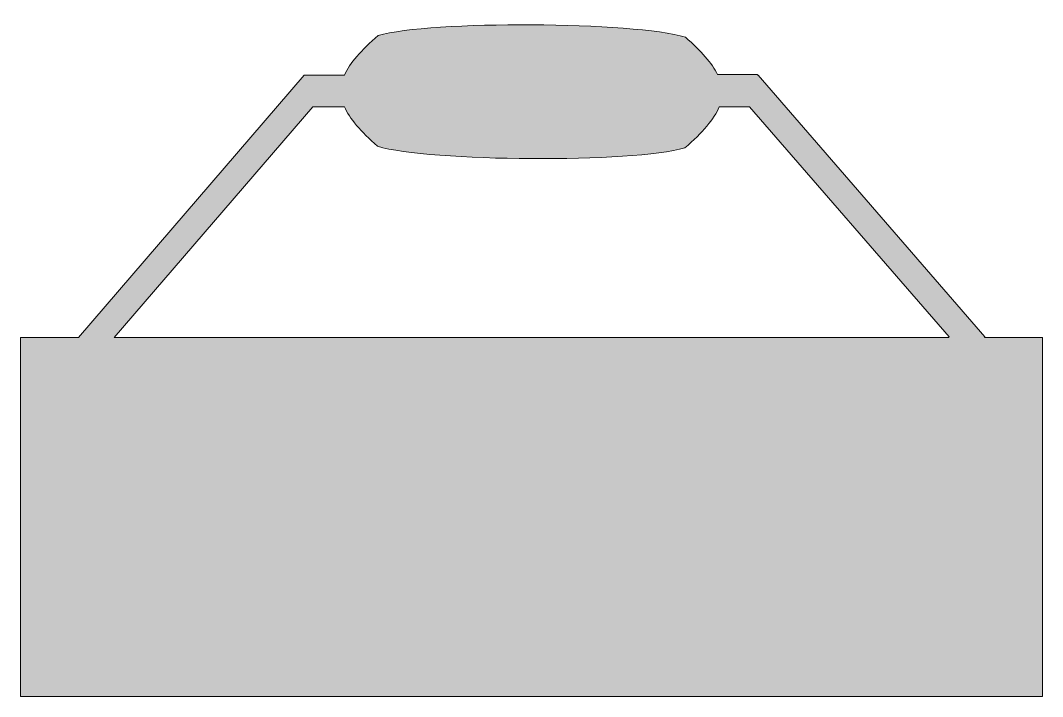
# Model space of a CAD drawing. Header units: inches. Extents: x 0 to 102, y 0 to 67.
import ezdxf

# ---------------------------------------------------------------- set-up
doc = ezdxf.new("R2010")
doc.units = ezdxf.units.IN
doc.header["$MEASUREMENT"] = 0
doc.layers.add('Layer 1', color=7, linetype='Continuous')

msp = doc.modelspace()

# ---------------------------------------------------------------- hatches: boundary and pattern name
at = {"layer": 'Layer 1', "true_color": 0xee4036}
h = msp.add_hatch(color=20, dxfattribs=at)
h.dxf.hatch_style = 2
edge = h.paths.add_edge_path()
edge.add_spline(control_points=[(95.82, 35.67), (95.82, 35.67), (95.87, 35.73), (95.87, 35.73), (95.87, 35.73), (73.32, 61.71), (73.32, 61.71), (73.32, 61.71), (73.32, 61.73), (73.32, 61.73), (73.32, 61.73), (73.29, 61.73), (73.29, 61.73), (73.29, 61.73), (73.24, 61.79), (73.24, 61.79), (73.24, 61.79), (69.29, 61.79), (69.29, 61.79), (68.74, 62.91), (67.67, 64.11), (66.1, 65.5), (61.02, 67.05), (40.66, 67.16), (35.56, 65.66), (33.85, 64.19), (32.74, 62.93), (32.21, 61.74), (32.21, 61.74), (28.21, 61.73), (28.21, 61.73), (28.21, 61.73), (5.78, 35.67), (5.78, 35.67), (5.78, 35.67), (0, 35.67), (0, 35.67), (0, 35.67), (0, 0), (0, 0), (0, 0), (101.6, 0), (101.6, 0), (101.6, 0), (101.6, 35.67), (101.6, 35.67), (101.6, 35.67), (95.82, 35.67), (95.82, 35.67)], knot_values=[0, 0, 0, 0, 1, 1, 1, 2, 2, 2, 3, 3, 3, 4, 4, 4, 5, 5, 5, 6, 6, 6, 7, 7, 7, 8, 8, 8, 9, 9, 9, 10, 10, 10, 11, 11, 11, 12, 12, 12, 13, 13, 13, 14, 14, 14, 15, 15, 15, 16, 16, 16, 16], degree=3, periodic=1)
edge = h.paths.add_edge_path()
edge.add_spline(control_points=[(92.28, 35.67), (92.28, 35.67), (9.32, 35.67), (9.32, 35.67), (9.32, 35.67), (29.05, 58.59), (29.05, 58.59), (29.05, 58.59), (32.2, 58.59), (32.2, 58.59), (32.72, 57.4), (33.82, 56.14), (35.5, 54.66), (40.58, 53.11), (60.94, 53), (66.04, 54.5), (67.83, 56.04), (68.96, 57.35), (69.46, 58.59), (69.46, 58.59), (72.48, 58.59), (72.48, 58.59), (72.48, 58.59), (92.33, 35.72), (92.33, 35.72), (92.33, 35.72), (92.28, 35.67), (92.28, 35.67)], knot_values=[0, 0, 0, 0, 1, 1, 1, 2, 2, 2, 3, 3, 3, 4, 4, 4, 5, 5, 5, 6, 6, 6, 7, 7, 7, 8, 8, 8, 9, 9, 9, 9], degree=3, periodic=1)

# ---------------------------------------------------------------- linework, layer by layer
at = {"layer": 'Layer 1', "lineweight": 0}
for points, knots in [([(95.82, 35.67), (95.82, 35.67), (95.87, 35.73), (95.87, 35.73), (95.87, 35.73), (73.32, 61.71), (73.32, 61.71), (73.32, 61.71), (73.32, 61.73), (73.32, 61.73), (73.32, 61.73), (73.29, 61.73), (73.29, 61.73), (73.29, 61.73), (73.24, 61.79), (73.24, 61.79), (73.24, 61.79), (69.29, 61.79), (69.29, 61.79), (68.74, 62.91), (67.67, 64.11), (66.1, 65.5), (61.02, 67.05), (40.66, 67.16), (35.56, 65.66), (33.85, 64.19), (32.74, 62.93), (32.21, 61.74), (32.21, 61.74), (28.21, 61.73), (28.21, 61.73), (28.21, 61.73), (5.78, 35.67), (5.78, 35.67), (5.78, 35.67), (0, 35.67), (0, 35.67), (0, 35.67), (0, 0), (0, 0), (0, 0), (101.6, 0), (101.6, 0), (101.6, 0), (101.6, 35.67), (101.6, 35.67), (101.6, 35.67), (95.82, 35.67), (95.82, 35.67)], [0, 0, 0, 0, 1, 1, 1, 2, 2, 2, 3, 3, 3, 4, 4, 4, 5, 5, 5, 6, 6, 6, 7, 7, 7, 8, 8, 8, 9, 9, 9, 10, 10, 10, 11, 11, 11, 12, 12, 12, 13, 13, 13, 14, 14, 14, 15, 15, 15, 16, 16, 16, 16]), ([(92.28, 35.67), (92.28, 35.67), (9.32, 35.67), (9.32, 35.67), (9.32, 35.67), (29.05, 58.59), (29.05, 58.59), (29.05, 58.59), (32.2, 58.59), (32.2, 58.59), (32.72, 57.4), (33.82, 56.14), (35.5, 54.66), (40.58, 53.11), (60.94, 53), (66.04, 54.5), (67.83, 56.04), (68.96, 57.35), (69.46, 58.59), (69.46, 58.59), (72.48, 58.59), (72.48, 58.59), (72.48, 58.59), (92.33, 35.72), (92.33, 35.72), (92.33, 35.72), (92.28, 35.67), (92.28, 35.67)], [0, 0, 0, 0, 1, 1, 1, 2, 2, 2, 3, 3, 3, 4, 4, 4, 5, 5, 5, 6, 6, 6, 7, 7, 7, 8, 8, 8, 9, 9, 9, 9])]:
    msp.add_open_spline(points, degree=3, knots=knots, dxfattribs=at)

doc.saveas('drawing.dxf')
